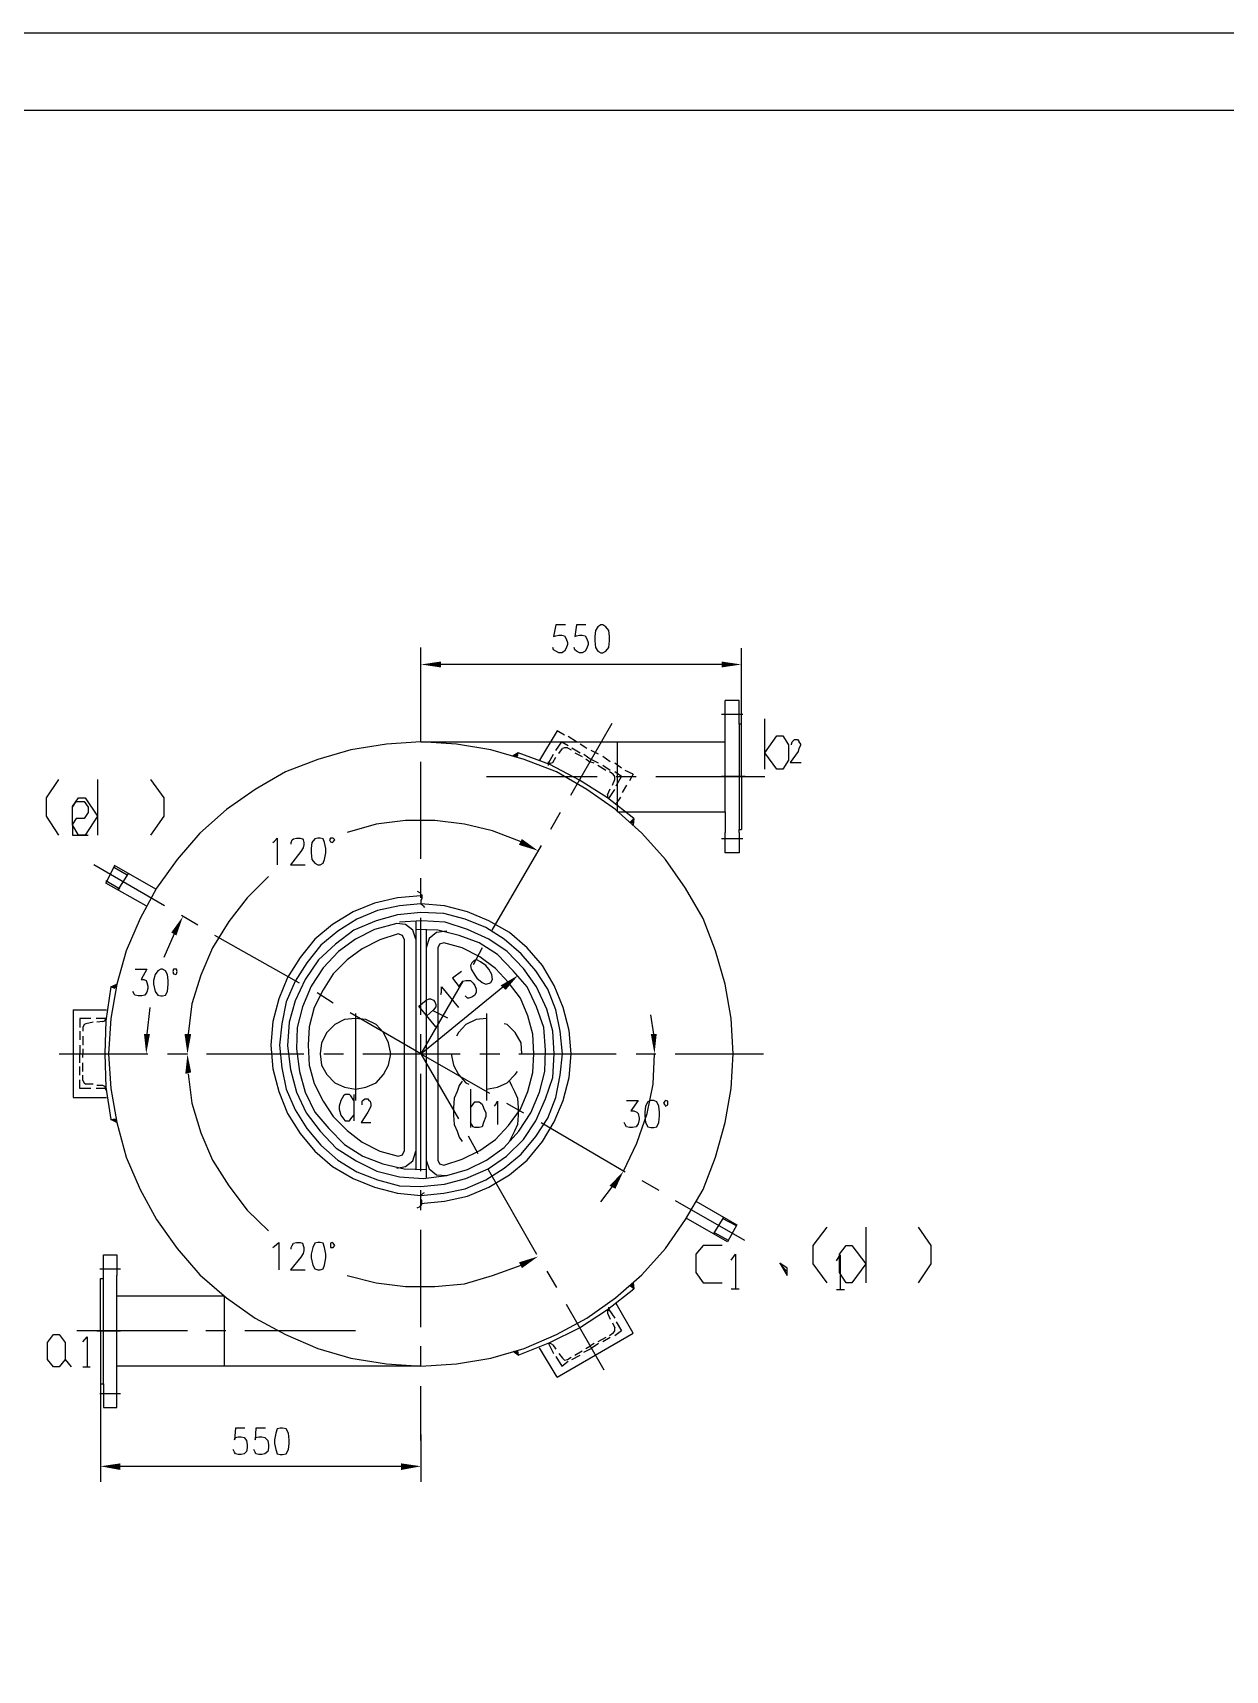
# Model space of a CAD drawing. Extents: x 0 to 400, y 0 to 283.
# Drawn here: x 169.8 to 272.6, y 141.3 to 282.5 of the extents above; entities that cross this region are included whole.
import ezdxf

# ---------------------------------------------------------------- set-up
doc = ezdxf.new("R2010")
doc.units = 0
doc.layers.get('0').update_dxf_attribs({"linetype": 'CONTINUOUS'})

msp = doc.modelspace()

# ---------------------------------------------------------------- hatches: boundary and pattern name
for points in [[(204.94625, 228.31425), (204.94625, 227.80625), (203.23175, 228.06025)], [(229.13975, 228.31425), (229.13975, 227.80625), (230.85425, 228.06025)], [(211.55025, 220.31325), (211.16925, 220.18625), (211.61375, 220.44025)], [(211.55025, 220.31325), (211.35975, 220.12275), (211.16925, 220.18625)], [(211.55025, 220.31325), (211.55025, 220.12275), (211.35975, 220.12275)], [(211.55025, 220.31325), (211.61375, 220.44025), (211.55025, 220.12275)], [(221.51975, 214.53475), (221.58325, 214.78875), (221.26575, 214.47125)], [(221.51975, 214.53475), (221.51975, 214.21725), (221.58325, 214.78875)], [(221.51975, 214.53475), (221.26575, 214.47125), (221.45625, 214.34425)], [(221.51975, 214.53475), (221.45625, 214.34425), (221.51975, 214.21725)], [(211.93125, 213.01075), (211.67725, 212.50275), (213.32825, 211.99475)], [(181.70525, 204.94625), (182.14975, 204.69225), (182.72125, 206.34325)], [(210.08975, 200.37425), (210.53425, 199.99325), (211.61375, 201.26325)], [(176.75225, 200.24725), (177.00625, 200.50125), (176.49825, 200.24725)], [(176.75225, 200.24725), (176.49825, 200.24725), (176.87925, 200.12025)], [(176.75225, 200.24725), (177.00625, 200.31075), (177.00625, 200.50125)], [(176.75225, 200.24725), (176.87925, 200.12025), (177.00625, 200.31075)], [(179.86375, 196.18325), (179.35575, 196.18325), (179.54625, 194.46875)], [(183.41975, 196.18325), (182.84825, 196.18325), (183.10225, 194.46875)], [(223.55175, 196.18325), (223.04375, 196.18325), (223.36125, 194.46875)], [(182.91175, 192.75425), (183.41975, 192.88125), (183.10225, 194.46875)], [(176.75225, 188.69025), (176.49825, 188.81725), (176.87925, 188.88075)], [(176.75225, 188.69025), (177.00625, 188.56325), (176.49825, 188.81725)], [(176.75225, 188.69025), (176.87925, 188.88075), (177.00625, 188.69025)], [(176.75225, 188.69025), (177.00625, 188.69025), (177.00625, 188.56325)], [(219.48775, 183.10225), (219.99575, 182.84825), (220.69425, 184.37225)], [(211.67725, 176.49825), (211.93125, 175.99025), (213.32825, 177.00625)], [(221.51975, 174.40275), (221.26575, 174.46625), (221.45625, 174.65675)], [(221.51975, 174.40275), (221.58325, 174.21225), (221.26575, 174.46625)], [(221.51975, 174.40275), (221.45625, 174.65675), (221.51975, 174.72025)], [(221.51975, 174.40275), (221.51975, 174.72025), (221.58325, 174.21225)], [(211.55025, 168.62425), (211.35975, 168.81475), (211.16925, 168.81475)], [(211.55025, 168.62425), (211.16925, 168.81475), (211.61375, 168.49725)], [(211.55025, 168.62425), (211.55025, 168.87825), (211.35975, 168.81475)], [(211.55025, 168.62425), (211.61375, 168.49725), (211.55025, 168.87825)], [(177.32375, 159.16275), (177.32375, 158.59125), (175.60925, 158.90875)], [(201.51725, 159.16275), (201.51725, 158.59125), (203.23175, 158.90875)]]:
    msp.add_hatch(color=0).paths.add_polyline_path(points, flags=0)

# ---------------------------------------------------------------- linework, layer by layer
at = {"color": 0}
for points in [[(0.09525, 0.09525), (0.09525, 282.54325), (399.76425, 282.54325), (399.76425, 0.09525), (0.09525, 0.09525)], [(16.85925, 6.76275), (16.85925, 275.87575), (393.03325, 275.87575), (393.03325, 6.76275), (16.85925, 6.76275)], [(215.67775, 231.48925), (214.85225, 231.48925), (214.66175, 230.47325), (214.85225, 230.53675), (215.10625, 230.60025), (215.36025, 230.60025), (215.61425, 230.53675), (215.74125, 230.28275), (215.86825, 229.96525), (215.86825, 229.77475), (215.74125, 229.45725), (215.61425, 229.20325), (215.36025, 229.07625), (215.10625, 229.07625), (214.85225, 229.20325), (214.66175, 229.33025), (214.59825, 229.52075)], [(217.45575, 231.48925), (216.63025, 231.48925), (216.50325, 230.47325), (216.63025, 230.53675), (216.88425, 230.60025), (217.13825, 230.60025), (217.39225, 230.53675), (217.51925, 230.28275), (217.64625, 229.96525), (217.64625, 229.77475), (217.51925, 229.45725), (217.39225, 229.20325), (217.13825, 229.07625), (216.88425, 229.07625), (216.63025, 229.20325), (216.50325, 229.33025), (216.43975, 229.52075)], [(218.72575, 231.48925), (218.47175, 231.29875), (218.28125, 230.98125), (218.21775, 230.47325), (218.21775, 230.09225), (218.28125, 229.52075), (218.47175, 229.20325), (218.72575, 229.07625), (218.91625, 229.07625), (219.17025, 229.20325), (219.42425, 229.52075), (219.48775, 230.09225), (219.48775, 230.47325), (219.42425, 230.98125), (219.17025, 231.29875), (218.91625, 231.48925), (218.72575, 231.48925)], [(203.23175, 224.75825), (203.23175, 229.52075)], [(203.23175, 221.39275), (203.23175, 229.45725)], [(230.85425, 222.91675), (230.85425, 229.45725)], [(229.13975, 228.06025), (204.94625, 228.06025)], [(230.66375, 224.94875), (229.45725, 224.94875)], [(229.45725, 218.40825), (229.45725, 224.94875)], [(230.66375, 222.91675), (230.66375, 224.94875)], [(230.98125, 223.74225), (229.13975, 223.74225)], [(232.88625, 219.04325), (232.88625, 223.36125)], [(203.23175, 221.39275), (203.23175, 223.10725)], [(214.97925, 222.34525), (213.45525, 219.80525)], [(215.61425, 221.96425), (214.97925, 222.34525)], [(216.63025, 221.39275), (215.93175, 221.83725)], [(219.67825, 222.98025), (216.12225, 216.75725)], [(230.66375, 222.91675), (230.66375, 213.83625)], [(230.85425, 221.45625), (230.85425, 222.91675), (230.66375, 222.91675)], [(232.88625, 220.44025), (233.90225, 221.90075), (234.41025, 221.90075), (234.91825, 221.13875), (234.91825, 219.80525), (234.41025, 219.04325), (233.90225, 219.04325), (232.88625, 220.44025)], [(230.15575, 194.46875), (229.96525, 197.51675), (229.45725, 200.50125), (228.63175, 203.35875), (227.55225, 206.15275), (226.02825, 208.75625), (224.31375, 211.23275), (222.28175, 213.51875), (219.99575, 215.55075), (217.51925, 217.26525), (214.91575, 218.78925), (212.12175, 219.86875), (209.26425, 220.69425), (206.27975, 221.20225), (203.23175, 221.39275), (200.24725, 221.20225), (197.19925, 220.69425), (194.34175, 219.86875), (191.54775, 218.78925), (188.94425, 217.26525), (186.46775, 215.55075), (184.18175, 213.51875), (182.21325, 211.23275), (180.43525, 208.75625), (179.03825, 206.15275), (177.83175, 203.35875), (177.00625, 200.50125), (176.49825, 197.51675), (176.30775, 194.46875), (176.49825, 191.48425), (177.00625, 188.56325), (177.83175, 185.57875), (179.03825, 182.78475), (180.43525, 180.18125), (182.21325, 177.70475), (184.18175, 175.41875), (186.46775, 173.45025), (188.94425, 171.67225), (191.54775, 170.27525), (194.34175, 169.06875), (197.19925, 168.24325), (200.24725, 167.73525), (203.23175, 167.54475), (206.27975, 167.73525), (209.26425, 168.24325), (212.12175, 169.06875), (214.91575, 170.27525), (217.51925, 171.67225), (219.99575, 173.45025), (222.28175, 175.41875), (224.31375, 177.70475), (226.02825, 180.18125), (227.55225, 182.78475), (228.63175, 185.57875), (229.45725, 188.56325), (229.96525, 191.48425), (230.15575, 194.46875)], [(203.23175, 221.39275), (229.45725, 221.39275)], [(211.55025, 220.12275), (211.61375, 220.44025), (211.16925, 220.18625)], [(221.58325, 214.78875), (219.29725, 216.56675), (216.88425, 218.09075), (214.34425, 219.42425), (211.61375, 220.44025)], [(214.21725, 219.55125), (214.66175, 220.31325)], [(214.85225, 220.63075), (215.36025, 221.39275)], [(215.10625, 220.37675), (215.42375, 220.82125)], [(215.36025, 221.39275), (215.93175, 221.07525)], [(215.86825, 220.88475), (215.61425, 220.88475), (215.42375, 220.82125)], [(215.86825, 220.88475), (216.18575, 220.69425)], [(216.24925, 220.88475), (216.94775, 220.44025)], [(216.50325, 220.44025), (217.13825, 220.12275)], [(217.51925, 220.82125), (216.94775, 221.20225)], [(217.26525, 220.31325), (217.90025, 219.86875)], [(218.53525, 220.31325), (217.90025, 220.63075)], [(220.18625, 215.36025), (220.18625, 221.39275)], [(230.85425, 218.40825), (230.85425, 221.45625)], [(235.17225, 221.13875), (235.17225, 221.20225), (235.23575, 221.39275), (235.29925, 221.45625), (235.42625, 221.58325), (235.68025, 221.58325), (235.80725, 221.45625), (235.80725, 221.39275), (235.93425, 221.20225), (235.93425, 221.07525), (235.80725, 220.82125), (235.74375, 220.56725), (235.04525, 219.61475), (235.99775, 219.61475)], [(203.23175, 211.29625), (203.23175, 219.67825)], [(214.21725, 219.36075), (214.21725, 219.67825)], [(214.21725, 219.55125), (214.40775, 219.55125), (214.59825, 219.61475)], [(214.59825, 219.61475), (214.85225, 220.05925)], [(217.45575, 219.93225), (217.77325, 219.67825)], [(218.15425, 219.55125), (217.77325, 219.67825)], [(218.53525, 219.55125), (217.90025, 219.86875)], [(219.17025, 218.91625), (218.47175, 219.36075)], [(219.55125, 219.67825), (218.91625, 220.12275)], [(219.55125, 218.91625), (218.91625, 219.36075)], [(220.50375, 219.10675), (219.93225, 219.55125)], [(221.51975, 218.59875), (220.82125, 218.91625)], [(171.98975, 218.15425), (170.91025, 216.56675), (170.91025, 214.97925), (171.98975, 213.32825)], [(175.35525, 218.15425), (175.35525, 213.32825)], [(179.92725, 218.15425), (181.07025, 216.56675), (181.07025, 214.97925), (179.92725, 213.32825)], [(208.88325, 218.40825), (218.40825, 218.40825)], [(219.80525, 218.59875), (219.48775, 218.78925)], [(219.74175, 217.64625), (219.93225, 218.15425), (219.93225, 218.40825), (219.80525, 218.59875)], [(220.50375, 218.40825), (219.93225, 218.78925)], [(220.05925, 218.40825), (221.77375, 218.40825)], [(220.05925, 217.58275), (220.50375, 218.40825)], [(220.94825, 217.64625), (220.56725, 217.01125)], [(221.51975, 218.59875), (221.20225, 218.02725)], [(223.48825, 218.40825), (232.88625, 218.40825)], [(231.17175, 218.40825), (229.13975, 218.40825)], [(229.45725, 215.36025), (229.45725, 218.40825)], [(230.85425, 218.40825), (230.85425, 215.36025)], [(175.35525, 214.97925), (174.27575, 213.32825), (173.70425, 213.32825), (173.19625, 214.21725), (173.19625, 215.80475), (173.70425, 216.56675), (174.27575, 216.56675), (175.35525, 214.97925)], [(173.19625, 215.74125), (173.51375, 216.24925), (174.21225, 216.24925), (174.52975, 215.74125), (174.52975, 215.29675), (174.21225, 214.78875), (173.51375, 214.78875), (173.19625, 214.28075), (173.19625, 213.32825), (174.52975, 213.32825)], [(219.29725, 216.82075), (219.55125, 217.32875)], [(219.29725, 216.82075), (219.29725, 216.63025), (219.42425, 216.50325)], [(219.42425, 216.50325), (219.93225, 217.26525)], [(220.44025, 216.63025), (220.05925, 216.05875)], [(215.23325, 215.29675), (214.40775, 213.83625)], [(220.18625, 215.36025), (229.45725, 215.36025), (229.45725, 213.58225)], [(221.26575, 214.47125), (221.58325, 214.78875), (221.51975, 214.21725)], [(230.85425, 215.36025), (230.85425, 213.83625)], [(211.86775, 212.75675), (209.39125, 213.70925), (206.97825, 214.28075), (204.43825, 214.59825), (201.89825, 214.59825), (199.35825, 214.28075), (196.88175, 213.58225)], [(229.45725, 211.80425), (229.45725, 213.58225)], [(230.66375, 213.58225), (230.66375, 213.83625), (230.85425, 213.83625)], [(230.66375, 213.58225), (230.66375, 212.43925)], [(190.46825, 212.69325), (190.59525, 212.82025), (190.84925, 213.07425), (190.84925, 210.78825)], [(192.05575, 212.56625), (192.05575, 212.69325), (192.11925, 212.94725), (192.24625, 213.01075), (192.50025, 213.07425), (192.81775, 213.07425), (193.00825, 213.01075), (193.07175, 212.94725), (193.13525, 212.69325), (193.13525, 212.50275), (193.07175, 212.24875), (192.88125, 211.93125), (191.99225, 210.78825), (193.26225, 210.78825)], [(194.34175, 213.07425), (194.08775, 213.01075), (193.83375, 212.69325), (193.77025, 212.18525), (193.77025, 211.80425), (193.83375, 211.23275), (194.08775, 210.91525), (194.34175, 210.78825), (194.53225, 210.78825), (194.78625, 210.91525), (194.91325, 211.23275), (195.04025, 211.80425), (195.04025, 212.18525), (194.91325, 212.69325), (194.78625, 213.01075), (194.53225, 213.07425), (194.34175, 213.07425)], [(195.80225, 212.94725), (195.67525, 213.07425), (195.42125, 213.07425), (195.35775, 212.94725), (195.42125, 212.75675), (195.61175, 212.69325), (195.67525, 212.75675), (195.80225, 212.94725)], [(213.58225, 212.43925), (209.32775, 205.13675)], [(230.98125, 213.01075), (229.13975, 213.01075)], [(230.66375, 212.43925), (230.66375, 211.80425)], [(181.13375, 207.23225), (175.03775, 210.78825)], [(176.81575, 210.72475), (176.05375, 209.20075)], [(180.37175, 208.69275), (176.81575, 210.72475)], [(177.89525, 209.89925), (176.81575, 210.53425)], [(230.66375, 211.80425), (229.45725, 211.80425)], [(177.26025, 208.69275), (176.05375, 209.39125)], [(179.54625, 207.23225), (176.05375, 209.20075)], [(177.13325, 208.62925), (178.02225, 210.02625)], [(190.08725, 209.77225), (188.24575, 207.93075), (186.65825, 205.89875), (185.26125, 203.61275), (184.24525, 201.26325), (183.48325, 198.78675), (183.16575, 196.18325)], [(203.23175, 207.93075), (203.23175, 209.64525)], [(203.23175, 208.12125), (201.19975, 207.93075), (199.23125, 207.48625), (197.38975, 206.72425), (195.61175, 205.64475), (194.08775, 204.37475), (192.81775, 202.78725), (191.73825, 201.07275), (190.97625, 199.23125), (190.46825, 197.26275), (190.27775, 195.23075), (190.46825, 193.19875), (190.97625, 191.23025), (191.73825, 189.32525), (192.81775, 187.61075), (194.08775, 186.08675), (195.61175, 184.75325), (197.38975, 183.73725), (199.23125, 182.97525), (201.19975, 182.46725), (203.23175, 182.27675)], [(202.91425, 208.50225), (203.16825, 208.37525), (203.23175, 208.24825), (203.29525, 208.18475), (203.29525, 207.86725), (203.23175, 207.74025), (203.23175, 207.42275), (203.29525, 207.35925), (203.42225, 207.23225), (203.54925, 207.10525)], [(183.99125, 205.58125), (182.59425, 206.40675)], [(203.23175, 207.42275), (201.39025, 207.23225), (199.48525, 206.85125), (197.70725, 206.08925), (196.05625, 205.07325), (194.59575, 203.86675), (193.38925, 202.34275), (192.37325, 200.75525), (191.61125, 198.97725), (191.23025, 197.07225), (191.03975, 195.23075), (191.23025, 193.26225), (191.61125, 191.42075), (192.37325, 189.64275), (193.38925, 188.05525), (194.59575, 186.59475), (196.05625, 185.32475), (197.70725, 184.30875), (199.48525, 183.61025), (201.39025, 183.10225), (203.23175, 183.03875)], [(203.23175, 206.66075), (201.19975, 206.47025), (199.35825, 205.96225), (197.45325, 205.13675), (195.86575, 203.93025), (194.40525, 202.59675), (193.26225, 200.88225), (192.37325, 199.04075), (191.86525, 197.19925), (191.73825, 195.16725), (191.99225, 193.13525), (192.50025, 191.16675), (193.32575, 189.38875), (194.53225, 187.80125), (195.92925, 186.34075), (197.64375, 185.26125), (199.42175, 184.37225), (201.39025, 183.86425), (203.42225, 183.73725), (205.45425, 183.99125)], [(203.23175, 181.57825), (205.26375, 181.76875), (207.23225, 182.21325), (209.07375, 182.97525), (210.85175, 184.05475), (212.37575, 185.32475), (213.70925, 186.91225), (214.72525, 188.62675), (215.48725, 190.46825), (215.99525, 192.43675), (216.18575, 194.46875), (215.99525, 196.50075), (215.48725, 198.46925), (214.72525, 200.37425), (213.70925, 202.08875), (212.37575, 203.61275), (210.85175, 204.94625), (209.07375, 205.96225), (207.23225, 206.72425), (205.26375, 207.23225), (203.23175, 207.42275)], [(203.23175, 182.27675), (205.20025, 182.46725), (207.04175, 182.84825), (208.81975, 183.61025), (210.40725, 184.62625), (211.86775, 185.83275), (213.13775, 187.35675), (214.15375, 188.94425), (214.85225, 190.72225), (215.23325, 192.62725), (215.42375, 194.46875), (215.23325, 196.43725), (214.85225, 198.27875), (214.15375, 200.05675), (213.13775, 201.64425), (211.86775, 203.10475), (210.40725, 204.37475), (208.81975, 205.39075), (207.04175, 206.08925), (205.20025, 206.59725), (203.23175, 206.66075)], [(203.23175, 197.83425), (203.23175, 206.21625)], [(181.95925, 204.81925), (181.07025, 202.78725)], [(201.13625, 205.70825), (199.23125, 205.20025), (197.58025, 204.37475), (196.11975, 203.29525), (194.78625, 201.89825), (193.77025, 200.31075), (193.00825, 198.53275), (192.56375, 196.75475), (192.50025, 194.91325), (192.75425, 192.94475), (193.26225, 191.16675), (194.08775, 189.45225), (195.29425, 188.05525), (196.62775, 186.65825), (198.21525, 185.64225), (199.92975, 185.00725), (201.77125, 184.56275), (203.67625, 184.49925)], [(201.26325, 204.81925), (199.67575, 204.31125), (198.15175, 203.54925), (196.88175, 202.59675), (195.67525, 201.39025), (194.78625, 199.99325), (194.02425, 198.46925), (193.57975, 196.81825), (193.51625, 195.23075), (193.57975, 193.51625), (194.02425, 191.92875), (194.78625, 190.40475), (195.67525, 189.07125), (196.88175, 187.86475), (198.15175, 186.84875), (199.67575, 186.08675), (201.26325, 185.64225)], [(202.78725, 204.37475), (202.53325, 205.13675), (201.89825, 205.64475), (201.13625, 205.70825)], [(201.77125, 204.37475), (201.64425, 204.69225), (201.26325, 204.81925)], [(203.23175, 183.03875), (205.26375, 183.22925), (207.10525, 183.73725), (209.01025, 184.56275), (210.59775, 185.64225), (212.05825, 187.10275), (213.13775, 188.69025), (213.96325, 190.59525), (214.59825, 192.43675), (214.72525, 194.46875), (214.59825, 196.43725), (214.09025, 198.34225), (213.20125, 200.24725), (212.05825, 201.83475), (210.66125, 203.29525), (209.07375, 204.37475), (207.23225, 205.20025), (205.32725, 205.83525), (203.29525, 205.96225), (201.39025, 205.83525)], [(202.78725, 205.96225), (202.78725, 184.49925)], [(205.45425, 183.99125), (207.23225, 184.49925), (208.88325, 185.32475), (210.40725, 186.40425), (211.67725, 187.80125), (212.69325, 189.38875), (213.45525, 191.16675), (213.89975, 192.94475), (213.96325, 194.78625), (213.83625, 196.75475), (213.20125, 198.53275), (212.37575, 200.24725), (211.16925, 201.64425), (209.83575, 203.04125), (208.24825, 204.05725), (206.53375, 204.69225), (204.69225, 205.13675), (202.78725, 205.20025)], [(203.67625, 205.20025), (203.67625, 183.73725)], [(205.45425, 205.07325), (204.56525, 204.94625), (203.93025, 204.43825), (203.67625, 203.61275)], [(192.75425, 200.56475), (185.45175, 204.69225)], [(201.77125, 204.37475), (201.77125, 186.08675)], [(205.20025, 204.05725), (204.81925, 203.93025), (204.69225, 203.61275)], [(204.69225, 203.61275), (204.69225, 185.32475)], [(205.20025, 184.88025), (206.78775, 185.38825), (208.31175, 186.15025), (209.64525, 187.10275), (210.78825, 188.30925), (211.80425, 189.70625), (212.43925, 191.23025), (212.88375, 192.88125), (212.94725, 194.46875), (212.88375, 196.18325), (212.43925, 197.77075), (211.80425, 199.29475), (210.78825, 200.62825), (209.64525, 201.83475), (208.31175, 202.85075), (206.78775, 203.61275), (205.20025, 204.05725)], [(208.50225, 203.61275), (207.74025, 202.15225)], [(207.61325, 202.34275), (207.48625, 202.08875), (207.54975, 201.77125), (207.86725, 201.26325), (208.05775, 201.00925), (208.50225, 200.62825), (208.81975, 200.50125), (209.13725, 200.56475), (209.26425, 200.62825), (209.39125, 200.88225), (209.32775, 201.32675), (209.07375, 201.77125), (208.81975, 202.08875), (208.37525, 202.40625), (208.05775, 202.59675), (207.80375, 202.53325), (207.61325, 202.34275)], [(178.59375, 201.77125), (179.60975, 201.77125), (179.10175, 200.88225), (179.35575, 200.88225), (179.54625, 200.81875), (179.60975, 200.62825), (179.67325, 200.31075), (179.67325, 200.12025), (179.60975, 199.80275), (179.41925, 199.54875), (179.16525, 199.48525), (178.84775, 199.48525), (178.59375, 199.54875), (178.53025, 199.61225), (178.40325, 199.86625)], [(180.81625, 201.77125), (180.56225, 201.64425), (180.30825, 201.32675), (180.18125, 200.81875), (180.18125, 200.50125), (180.30825, 199.86625), (180.56225, 199.54875), (180.81625, 199.48525), (180.94325, 199.48525), (181.19725, 199.54875), (181.38775, 199.86625), (181.45125, 200.50125), (181.45125, 200.81875), (181.38775, 201.32675), (181.19725, 201.64425), (180.94325, 201.77125), (180.81625, 201.77125)], [(182.21325, 201.58075), (182.14975, 201.77125), (181.89575, 201.77125), (181.83225, 201.58075), (181.89575, 201.39025), (182.08625, 201.32675), (182.14975, 201.39025), (182.21325, 201.58075)], [(206.85125, 200.75525), (203.23175, 194.46875)], [(206.72425, 201.58075), (205.96225, 201.00925), (206.53375, 200.24725), (206.53375, 200.31075), (206.72425, 200.56475), (206.85125, 200.75525), (207.10525, 200.81875), (207.48625, 200.81875), (207.74025, 200.56475), (207.86725, 200.37425), (207.99425, 200.05675), (207.99425, 199.80275), (207.86725, 199.54875), (207.61325, 199.35825), (207.35925, 199.29475), (207.23225, 199.29475), (207.04175, 199.48525)], [(176.49825, 200.24725), (176.05375, 197.32625), (175.99025, 194.46875), (176.05375, 191.61125), (176.49825, 188.81725)], [(176.87925, 200.12025), (176.49825, 200.24725), (177.00625, 200.50125)], [(195.67525, 198.85025), (194.27825, 199.73925)], [(204.50175, 196.81825), (203.04125, 198.59625), (203.67625, 199.10425), (203.93025, 199.23125), (204.05725, 199.23125), (204.31125, 199.10425), (204.43825, 198.97725), (204.50175, 198.72325), (204.50175, 198.53275), (204.31125, 198.27875), (203.73975, 197.77075)], [(203.23175, 194.46875), (210.28025, 200.24725)], [(204.94625, 199.61225), (205.00975, 199.80275), (205.00975, 200.24725), (206.47025, 198.46925)], [(173.25975, 198.27875), (173.25975, 190.72225)], [(173.25975, 198.27875), (176.11725, 198.27875)], [(179.86375, 198.46925), (179.60975, 196.18325)], [(203.23175, 194.46875), (197.13575, 198.02475)], [(197.58025, 197.96125), (197.58025, 190.46825)], [(204.24775, 198.21525), (205.51775, 197.58025)], [(208.88325, 197.96125), (208.88325, 190.46825)], [(223.29775, 196.18325), (223.04375, 197.83425)], [(173.83125, 197.51675), (173.83125, 196.75475)], [(174.78375, 197.51675), (173.83125, 197.51675)], [(173.83125, 196.43725), (173.83125, 195.67525)], [(174.97425, 197.19925), (174.33925, 197.07225), (174.21225, 197.00875), (174.08525, 196.75475)], [(174.08525, 196.75475), (174.08525, 196.43725)], [(176.05375, 197.51675), (175.22825, 197.51675)], [(175.79975, 197.26275), (175.29175, 197.19925)], [(175.79975, 197.26275), (175.99025, 197.32625), (176.05375, 197.51675)], [(200.62825, 194.46875), (200.43775, 195.42125), (199.99325, 196.31025), (199.35825, 197.00875), (198.46925, 197.45325), (197.58025, 197.51675), (196.62775, 197.45325), (195.80225, 197.00875), (195.10375, 196.31025), (194.65925, 195.42125), (194.53225, 194.46875), (194.65925, 193.51625), (195.10375, 192.69075), (195.80225, 191.99225), (196.62775, 191.61125), (197.58025, 191.42075), (198.46925, 191.61125), (199.35825, 191.99225), (199.99325, 192.69075), (200.43775, 193.51625), (200.62825, 194.46875)], [(208.88325, 197.51675), (207.99425, 197.45325), (207.10525, 197.00875), (206.47025, 196.31025), (206.27975, 195.99275)], [(211.93125, 194.46875), (211.86775, 195.42125), (211.35975, 196.31025), (210.66125, 197.00875), (210.40725, 197.07225)], [(173.83125, 195.23075), (173.83125, 194.46875)], [(174.08525, 195.99275), (174.08525, 195.23075)], [(174.08525, 194.91325), (174.08525, 194.46875)], [(203.23175, 194.46875), (203.23175, 196.18325)], [(172.05325, 194.46875), (179.67325, 194.46875)], [(173.83125, 193.70675), (173.83125, 194.46875)], [(174.08525, 194.15125), (174.08525, 194.46875)], [(174.08525, 192.94475), (174.08525, 193.70675)], [(181.38775, 194.46875), (183.10225, 194.46875)], [(184.75325, 194.46875), (193.13525, 194.46875)], [(194.84975, 194.46875), (196.56425, 194.46875)], [(198.21525, 194.46875), (206.59725, 194.46875)], [(203.23175, 194.46875), (209.13725, 191.10325)], [(203.23175, 194.46875), (206.47025, 188.88075)], [(205.83525, 194.46875), (206.02575, 193.51625), (206.47025, 192.69075), (207.10525, 191.99225), (207.35925, 191.86525)], [(208.31175, 194.46875), (210.02625, 194.46875)], [(211.67725, 194.46875), (220.05925, 194.46875)], [(211.93125, 194.46875), (211.93125, 194.53225)], [(220.69425, 184.37225), (221.83725, 186.78525), (222.72625, 189.32525), (223.23425, 191.86525), (223.36125, 194.46875)], [(221.77375, 194.46875), (223.48825, 194.46875)], [(225.13925, 194.46875), (232.75925, 194.46875)], [(173.83125, 192.62725), (173.83125, 193.38925)], [(173.83125, 191.48425), (173.83125, 192.24625)], [(174.08525, 192.18275), (174.08525, 192.62725)], [(174.08525, 192.18275), (174.21225, 191.99225), (174.33925, 191.86525)], [(183.16575, 192.75425), (183.48325, 190.21425), (184.24525, 187.67425), (185.26125, 185.32475), (186.65825, 183.10225), (188.24575, 181.00675), (190.08725, 179.22875)], [(203.23175, 184.37225), (203.23175, 192.75425)], [(206.78775, 192.11925), (206.53375, 191.73825), (206.34325, 191.23025), (206.08925, 190.65875), (206.02575, 189.83325), (206.02575, 189.19825), (206.08925, 188.37275), (206.34325, 187.80125), (206.53375, 187.29325), (206.78775, 186.91225)], [(208.88325, 191.42075), (209.83575, 191.61125), (210.66125, 191.99225), (211.35975, 192.69075), (211.55025, 192.94475)], [(210.85175, 192.11925), (211.04225, 191.73825), (211.29625, 191.23025), (211.55025, 190.65875), (211.61375, 189.83325), (211.61375, 189.19825), (211.55025, 188.37275), (211.29625, 187.80125), (211.04225, 187.29325), (210.85175, 186.91225)], [(173.25975, 190.72225), (176.11725, 190.72225)], [(174.78375, 191.48425), (173.83125, 191.48425)], [(174.97425, 191.86525), (174.33925, 191.86525)], [(176.05375, 191.48425), (175.22825, 191.48425)], [(175.79975, 191.73825), (175.29175, 191.73825)], [(176.05375, 191.48425), (175.99025, 191.67475), (175.79975, 191.73825)], [(176.05375, 191.35725), (176.05375, 191.67475)], [(197.45325, 190.46825), (197.19925, 190.84925), (197.07225, 190.97625), (196.69125, 190.97625), (196.56425, 190.84925), (196.31025, 190.46825), (196.18325, 189.96025), (196.18325, 189.70625), (196.31025, 189.19825), (196.56425, 188.88075), (196.69125, 188.69025), (197.07225, 188.69025), (197.19925, 188.88075), (197.45325, 189.19825)], [(197.45325, 190.97625), (197.45325, 188.69025)], [(207.48625, 191.42075), (207.48625, 188.11875)], [(198.15175, 190.08725), (198.15175, 190.40475), (198.21525, 190.46825), (198.40575, 190.59525), (198.65975, 190.59525), (198.72325, 190.46825), (198.85025, 190.40475), (198.91375, 190.15075), (198.91375, 189.96025), (198.85025, 189.83325), (198.65975, 189.45225), (198.08825, 188.56325), (198.91375, 188.56325)], [(207.48625, 189.83325), (207.74025, 190.15075), (207.86725, 190.34125), (208.24825, 190.34125), (208.50225, 190.15075), (208.62925, 189.83325), (208.81975, 189.38875), (208.81975, 189.07125), (208.62925, 188.56325), (208.50225, 188.18225), (208.24825, 188.11875), (207.86725, 188.11875), (207.74025, 188.18225), (207.48625, 188.56325)], [(209.58175, 189.96025), (209.64525, 190.08725), (209.83575, 190.40475), (209.83575, 188.37275)], [(210.59775, 190.21425), (212.05825, 189.38875)], [(220.94825, 190.46825), (221.96425, 190.46825), (221.32925, 189.57925), (221.58325, 189.57925), (221.83725, 189.45225), (221.96425, 189.32525), (222.02775, 188.94425), (222.02775, 188.81725), (221.96425, 188.43625), (221.77375, 188.18225), (221.45625, 188.11875), (221.20225, 188.11875), (220.94825, 188.18225), (220.82125, 188.37275), (220.75775, 188.56325)], [(223.04375, 190.46825), (222.78975, 190.34125), (222.59925, 189.96025), (222.53575, 189.45225), (222.53575, 189.13475), (222.59925, 188.56325), (222.78975, 188.18225), (223.04375, 188.11875), (223.29775, 188.11875), (223.55175, 188.18225), (223.74225, 188.56325), (223.80575, 189.13475), (223.80575, 189.45225), (223.74225, 189.96025), (223.55175, 190.34125), (223.29775, 190.46825), (223.04375, 190.46825)], [(224.50425, 190.21425), (224.50425, 190.40475), (224.31375, 190.46825), (224.25025, 190.40475), (224.12325, 190.21425), (224.25025, 190.08725), (224.31375, 189.96025), (224.50425, 190.08725), (224.50425, 190.21425)], [(177.00625, 188.56325), (176.49825, 188.81725), (176.87925, 188.88075)], [(213.58225, 188.56325), (220.82125, 184.30875)], [(207.29575, 187.42025), (208.12125, 185.89625)], [(201.13625, 184.62625), (201.89825, 184.75325), (202.53325, 185.26125), (202.78725, 186.08675)], [(201.26325, 185.64225), (201.64425, 185.76925), (201.77125, 186.08675)], [(203.67625, 185.32475), (203.93025, 184.56275), (204.56525, 184.05475), (205.45425, 183.99125)], [(204.69225, 185.32475), (204.81925, 185.00725), (205.20025, 184.88025)], [(209.01025, 184.49925), (213.20125, 177.19675)], [(202.91425, 181.19725), (203.16825, 181.32425), (203.23175, 181.45125), (203.29525, 181.45125), (203.29525, 181.57825), (203.29525, 181.83225), (203.23175, 181.95925), (203.23175, 182.21325), (203.29525, 182.34025), (203.42225, 182.46725), (203.54925, 182.53075)], [(203.23175, 181.00675), (203.23175, 182.72125)], [(218.72575, 181.70525), (219.74175, 183.03875)], [(222.28175, 183.54675), (223.74225, 182.72125)], [(225.13925, 181.83225), (231.10825, 178.40325)], [(226.91725, 181.76875), (230.47325, 179.73675)], [(230.47325, 179.73675), (229.64775, 178.27625), (226.09175, 180.30825)], [(229.33025, 180.43525), (228.44125, 178.97475)], [(229.20325, 180.30825), (230.40975, 179.67325)], [(238.22025, 179.54625), (237.01375, 177.95875), (237.01375, 176.37125), (238.22025, 174.72025)], [(241.58575, 179.54625), (241.58575, 174.72025)], [(246.09425, 179.54625), (247.17375, 177.95875), (247.17375, 176.37125), (246.09425, 174.72025)], [(190.46825, 177.76825), (190.59525, 177.89525), (190.97625, 178.21275), (190.97625, 175.86325)], [(192.05575, 177.64125), (192.05575, 177.76825), (192.11925, 177.95875), (192.24625, 178.14925), (192.50025, 178.21275), (192.81775, 178.21275), (193.00825, 178.14925), (193.07175, 177.95875), (193.13525, 177.76825), (193.13525, 177.51425), (193.07175, 177.26025), (192.88125, 176.94275), (191.99225, 175.86325), (193.26225, 175.86325)], [(194.34175, 178.21275), (194.08775, 178.14925), (193.89725, 177.76825), (193.77025, 177.19675), (193.77025, 176.87925), (193.89725, 176.24425), (194.08775, 175.92675), (194.34175, 175.86325), (194.53225, 175.86325), (194.78625, 175.92675), (194.91325, 176.24425), (195.04025, 176.87925), (195.04025, 177.19675), (194.91325, 177.76825), (194.78625, 178.14925), (194.53225, 178.21275), (194.34175, 178.21275)], [(195.80225, 177.95875), (195.67525, 178.14925), (195.61175, 178.21275), (195.42125, 178.14925), (195.42125, 177.76825), (195.61175, 177.76825), (195.67525, 177.76825), (195.80225, 177.95875)], [(203.23175, 170.91025), (203.23175, 179.29225)], [(229.20325, 177.95875), (227.55225, 177.95875), (226.91725, 177.19675), (226.91725, 175.60925), (227.55225, 174.72025), (229.20325, 174.72025)], [(228.56825, 179.03825), (229.71125, 178.40325)], [(241.58575, 176.37125), (240.37925, 174.72025), (239.87125, 174.72025), (239.29975, 175.60925), (239.29975, 177.19675), (239.87125, 177.95875), (240.37925, 177.95875), (241.58575, 176.37125)], [(175.86325, 177.13325), (177.00625, 177.13325), (177.00625, 176.49825)], [(175.86325, 176.49825), (175.86325, 177.13325)], [(229.96525, 176.68875), (230.34625, 177.19675), (230.34625, 174.21225)], [(239.04575, 176.62525), (239.36325, 177.13325), (239.36325, 174.14875)], [(175.54575, 175.92675), (177.32375, 175.92675)], [(175.86325, 175.35525), (175.86325, 176.49825)], [(175.86325, 175.10125), (175.86325, 175.35525)], [(177.00625, 176.49825), (177.00625, 175.35525)], [(177.00625, 170.59275), (177.00625, 175.35525)], [(196.88175, 175.35525), (199.35825, 174.72025), (201.89825, 174.40275), (204.43825, 174.40275), (206.97825, 174.65675), (209.39125, 175.35525), (211.86775, 176.24425)], [(214.09025, 175.73625), (214.91575, 174.33925)], [(234.72775, 175.73625), (234.15625, 176.43475), (234.79125, 175.35525), (234.79125, 175.99025), (234.15625, 176.43475)], [(175.60925, 175.10125), (175.86325, 175.10125)], [(175.60925, 173.64075), (175.60925, 175.10125)], [(175.86325, 166.02075), (175.86325, 175.10125)], [(211.61375, 168.49725), (214.34425, 169.57675), (216.88425, 170.84675), (219.29725, 172.43425), (221.58325, 174.21225)], [(221.51975, 174.72025), (221.58325, 174.21225), (221.26575, 174.46625)], [(229.96525, 174.21225), (230.66375, 174.21225)], [(239.04575, 174.14875), (239.74425, 174.14875)], [(175.60925, 170.59275), (175.60925, 173.64075)], [(186.27725, 173.57725), (177.00625, 173.57725)], [(186.27725, 173.57725), (186.27725, 167.54475)], [(215.74125, 172.87875), (218.97975, 167.22725)], [(219.42425, 172.43425), (219.29725, 172.30725), (219.29725, 172.11675)], [(219.42425, 172.30725), (219.42425, 172.62475)], [(219.42425, 172.43425), (219.93225, 171.67225)], [(221.51975, 170.40225), (220.05925, 172.94225)], [(219.29725, 172.11675), (219.55125, 171.60875)], [(219.74175, 171.29125), (219.93225, 170.84675)], [(220.05925, 171.35475), (220.50375, 170.59275)], [(172.05325, 167.48125), (171.54525, 167.48125), (171.03725, 168.11625), (171.03725, 169.57675), (171.54525, 170.27525), (172.05325, 170.27525), (172.56125, 169.57675), (172.56125, 168.11625), (172.05325, 167.48125)], [(183.10225, 170.59275), (173.57725, 170.59275)], [(174.08525, 169.64025), (174.46625, 170.08475), (174.46625, 167.48125)], [(175.29175, 170.59275), (177.32375, 170.59275)], [(175.60925, 170.59275), (175.60925, 166.02075)], [(177.00625, 167.54475), (177.00625, 170.59275)], [(186.40425, 170.59275), (184.68975, 170.59275)], [(197.58025, 170.59275), (188.05525, 170.59275)], [(214.21725, 169.51325), (214.66175, 168.62425)], [(214.59825, 169.38625), (214.40775, 169.51325), (214.21725, 169.51325)], [(214.97925, 166.59225), (221.51975, 170.40225)], [(218.15425, 169.51325), (217.77325, 169.25925)], [(218.53525, 169.51325), (217.90025, 169.06875)], [(219.17025, 170.02125), (218.47175, 169.64025)], [(219.55125, 170.02125), (218.91625, 169.64025)], [(219.80525, 170.40225), (219.48775, 170.14825)], [(219.80525, 170.40225), (219.93225, 170.59275), (219.93225, 170.84675)], [(220.50375, 170.59275), (219.93225, 170.14825)], [(172.56125, 168.11625), (173.06925, 167.48125)], [(203.23175, 167.54475), (203.23175, 169.25925)], [(211.55025, 168.87825), (211.61375, 168.49725), (211.16925, 168.81475)], [(214.97925, 166.59225), (213.45525, 169.13225)], [(214.59825, 169.38625), (214.85225, 169.00525)], [(214.85225, 168.37025), (215.36025, 167.54475)], [(215.10625, 168.62425), (215.42375, 168.24325), (215.61425, 168.05275), (215.86825, 168.11625)], [(215.86825, 168.11625), (216.18575, 168.30675)], [(216.24925, 168.11625), (216.94775, 168.49725)], [(216.50325, 168.49725), (217.13825, 168.87825)], [(217.26525, 168.75125), (217.90025, 169.06875)], [(217.45575, 169.06875), (217.77325, 169.25925)], [(174.08525, 167.48125), (174.72025, 167.48125)], [(177.00625, 164.56025), (177.00625, 167.54475)], [(203.23175, 167.54475), (177.00625, 167.54475)], [(215.36025, 167.54475), (215.93175, 167.98925)], [(175.60925, 166.02075), (175.86325, 166.02075)], [(175.60925, 166.02075), (175.60925, 157.57525)], [(175.86325, 166.02075), (175.86325, 165.76675)], [(175.86325, 165.76675), (175.86325, 164.56025)], [(203.23175, 161.13125), (203.23175, 165.83025)], [(175.54575, 165.19525), (177.32375, 165.19525)], [(175.86325, 164.56025), (175.86325, 163.98875), (177.00625, 163.98875)], [(177.00625, 163.98875), (177.00625, 164.56025)], [(188.05525, 162.21075), (187.22975, 162.21075), (187.16625, 161.19475), (187.22975, 161.38525), (187.48375, 161.44875), (187.73775, 161.44875), (187.99175, 161.38525), (188.18225, 161.13125), (188.24575, 160.75025), (188.24575, 160.49625), (188.18225, 160.17875), (187.99175, 159.98825), (187.73775, 159.92475), (187.48375, 159.92475), (187.22975, 159.98825), (187.16625, 160.11525), (187.03925, 160.36925)], [(189.83325, 162.21075), (189.00775, 162.21075), (188.94425, 161.19475), (189.00775, 161.38525), (189.26175, 161.44875), (189.51575, 161.44875), (189.76975, 161.38525), (190.02375, 161.13125), (190.08725, 160.75025), (190.08725, 160.49625), (190.02375, 160.17875), (189.76975, 159.98825), (189.51575, 159.92475), (189.26175, 159.92475), (189.00775, 159.98825), (188.94425, 160.11525), (188.81725, 160.36925)], [(191.10325, 162.21075), (190.84925, 162.14725), (190.72225, 161.76625), (190.59525, 161.19475), (190.59525, 160.87725), (190.72225, 160.36925), (190.84925, 159.98825), (191.10325, 159.92475), (191.29375, 159.92475), (191.61125, 159.98825), (191.80175, 160.36925), (191.86525, 160.87725), (191.86525, 161.19475), (191.80175, 161.76625), (191.61125, 162.14725), (191.29375, 162.21075), (191.10325, 162.21075)], [(203.23175, 161.63925), (203.23175, 157.57525)], [(177.32375, 158.90875), (201.51725, 158.90875)]]:
    msp.add_lwpolyline(points, dxfattribs=at)

doc.saveas('drawing.dxf')
